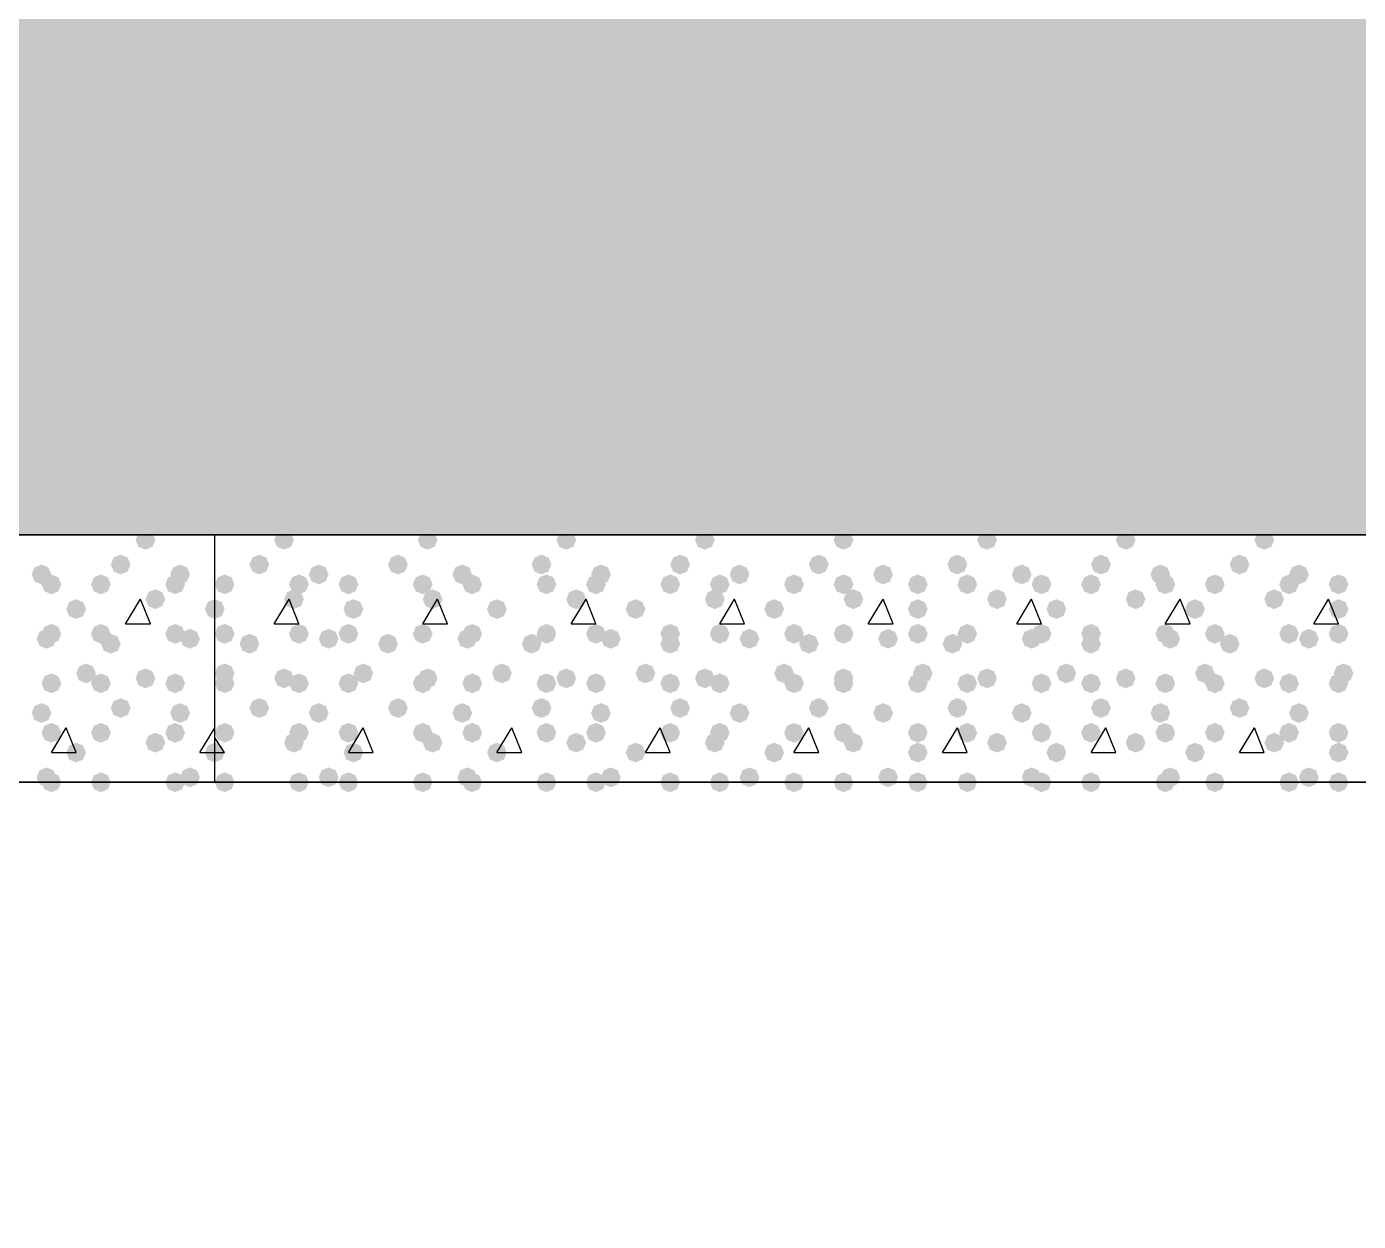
# Model space of a CAD drawing. Header units: millimetres. Extents: x 0 to 420, y 0 to 297.
# Drawn here: x 131.83 to 143.21, y 142.59 to 152.81 of the extents above; entities that cross this region are included whole.
import ezdxf

# ---------------------------------------------------------------- set-up
doc = ezdxf.new("R2010")
doc.units = ezdxf.units.MM
doc.layers.get('0').update_dxf_attribs({"linetype": 'CONTINUOUS'})

msp = doc.modelspace()

# ---------------------------------------------------------------- hatches: boundary and pattern name
at = {"true_color": 0x000008}
h = msp.add_hatch(color=0, dxfattribs=at)
h.paths.add_polyline_path([(379.603, 160.485667), (33.528, 160.485667), (379.603, 148.463)], flags=0)
h.paths.add_polyline_path([(33.528, 160.485667), (379.603, 148.463), (33.528, 148.463)], flags=0)
at = {"true_color": 0x000007}
for points in [[(132.926667, 148.420667), (132.901796, 148.360871), (132.842, 148.336), (132.782204, 148.360871), (132.757333, 148.420667), (132.782204, 148.480462), (132.842, 148.505333), (132.901796, 148.480463)], [(132.715, 148.209), (132.690129, 148.149204), (132.630333, 148.124333), (132.570538, 148.149204), (132.545667, 148.209), (132.570537, 148.268796), (132.630333, 148.293667), (132.690129, 148.268796)], [(132.037667, 148.124333), (132.012796, 148.064537), (131.953, 148.039667), (131.893204, 148.064537), (131.868333, 148.124333), (131.893204, 148.184129), (131.953, 148.209), (132.012796, 148.184129)], [(133.223, 148.124333), (133.198129, 148.064537), (133.138333, 148.039667), (133.078537, 148.064537), (133.053667, 148.124333), (133.078537, 148.184129), (133.138333, 148.209), (133.198129, 148.184129)], [(132.122333, 148.039667), (132.097463, 147.979871), (132.037667, 147.955), (131.977871, 147.979871), (131.953, 148.039667), (131.977871, 148.099462), (132.037667, 148.124333), (132.097462, 148.099463)], [(132.545667, 148.039667), (132.520796, 147.979871), (132.461, 147.955), (132.401204, 147.979871), (132.376333, 148.039667), (132.401204, 148.099462), (132.461, 148.124333), (132.520796, 148.099463)], [(133.180667, 148.039667), (133.155796, 147.979871), (133.096, 147.955), (133.036204, 147.979871), (133.011333, 148.039667), (133.036204, 148.099462), (133.096, 148.124333), (133.155796, 148.099463)], [(133.011333, 147.912667), (132.986462, 147.852871), (132.926667, 147.828), (132.866871, 147.852871), (132.842, 147.912667), (132.866871, 147.972462), (132.926667, 147.997333), (132.986462, 147.972463)], [(132.334, 147.828), (132.309129, 147.768204), (132.249333, 147.743333), (132.189538, 147.768204), (132.164667, 147.828), (132.189537, 147.887796), (132.249333, 147.912667), (132.309129, 147.887796)], [(133.519333, 147.828), (133.494463, 147.768204), (133.434667, 147.743333), (133.374871, 147.768204), (133.35, 147.828), (133.374871, 147.887796), (133.434667, 147.912667), (133.494462, 147.887796)], [(132.122333, 147.616333), (132.097463, 147.556537), (132.037667, 147.531667), (131.977871, 147.556537), (131.953, 147.616333), (131.977871, 147.676129), (132.037667, 147.701), (132.097462, 147.676129)], [(132.545667, 147.616333), (132.520796, 147.556537), (132.461, 147.531667), (132.401204, 147.556537), (132.376333, 147.616333), (132.401204, 147.676129), (132.461, 147.701), (132.520796, 147.676129)], [(133.180667, 147.616333), (133.155796, 147.556537), (133.096, 147.531667), (133.036204, 147.556537), (133.011333, 147.616333), (133.036204, 147.676129), (133.096, 147.701), (133.155796, 147.676129)], [(132.08, 147.574), (132.055129, 147.514204), (131.995333, 147.489333), (131.935538, 147.514204), (131.910667, 147.574), (131.935537, 147.633796), (131.995333, 147.658667), (132.055129, 147.633796)], [(132.630333, 147.531667), (132.605463, 147.471871), (132.545667, 147.447), (132.485871, 147.471871), (132.461, 147.531667), (132.485871, 147.591462), (132.545667, 147.616333), (132.605462, 147.591463)], [(133.307667, 147.574), (133.282796, 147.514204), (133.223, 147.489333), (133.163204, 147.514204), (133.138333, 147.574), (133.163204, 147.633796), (133.223, 147.658667), (133.282796, 147.633796)], [(132.418667, 147.277667), (132.393796, 147.217871), (132.334, 147.193), (132.274204, 147.217871), (132.249333, 147.277667), (132.274204, 147.337462), (132.334, 147.362333), (132.393796, 147.337463)], [(132.122333, 147.193), (132.097463, 147.133204), (132.037667, 147.108333), (131.977871, 147.133204), (131.953, 147.193), (131.977871, 147.252796), (132.037667, 147.277667), (132.097462, 147.252796)], [(132.545667, 147.193), (132.520796, 147.133204), (132.461, 147.108333), (132.401204, 147.133204), (132.376333, 147.193), (132.401204, 147.252796), (132.461, 147.277667), (132.520796, 147.252796)], [(132.926667, 147.235333), (132.901796, 147.175537), (132.842, 147.150667), (132.782204, 147.175537), (132.757333, 147.235333), (132.782204, 147.295129), (132.842, 147.32), (132.901796, 147.295129)], [(133.180667, 147.193), (133.155796, 147.133204), (133.096, 147.108333), (133.036204, 147.133204), (133.011333, 147.193), (133.036204, 147.252796), (133.096, 147.277667), (133.155796, 147.252796)], [(132.037667, 146.939), (132.012796, 146.879204), (131.953, 146.854333), (131.893204, 146.879204), (131.868333, 146.939), (131.893204, 146.998796), (131.953, 147.023667), (132.012796, 146.998796)], [(132.715, 146.981333), (132.690129, 146.921537), (132.630333, 146.896667), (132.570538, 146.921537), (132.545667, 146.981333), (132.570537, 147.041129), (132.630333, 147.066), (132.690129, 147.041129)], [(133.223, 146.939), (133.198129, 146.879204), (133.138333, 146.854333), (133.078537, 146.879204), (133.053667, 146.939), (133.078537, 146.998796), (133.138333, 147.023667), (133.198129, 146.998796)], [(132.122333, 146.769667), (132.097463, 146.709871), (132.037667, 146.685), (131.977871, 146.709871), (131.953, 146.769667), (131.977871, 146.829462), (132.037667, 146.854333), (132.097462, 146.829463)], [(132.545667, 146.769667), (132.520796, 146.709871), (132.461, 146.685), (132.401204, 146.709871), (132.376333, 146.769667), (132.401204, 146.829462), (132.461, 146.854333), (132.520796, 146.829463)], [(133.180667, 146.769667), (133.155796, 146.709871), (133.096, 146.685), (133.036204, 146.709871), (133.011333, 146.769667), (133.036204, 146.829462), (133.096, 146.854333), (133.155796, 146.829463)], [(132.334, 146.600333), (132.309129, 146.540537), (132.249333, 146.515667), (132.189538, 146.540537), (132.164667, 146.600333), (132.189537, 146.660129), (132.249333, 146.685), (132.309129, 146.660129)], [(133.011333, 146.685), (132.986462, 146.625204), (132.926667, 146.600333), (132.866871, 146.625204), (132.842, 146.685), (132.866871, 146.744796), (132.926667, 146.769667), (132.986462, 146.744796)], [(133.519333, 146.600333), (133.494463, 146.540537), (133.434667, 146.515667), (133.374871, 146.540537), (133.35, 146.600333), (133.374871, 146.660129), (133.434667, 146.685), (133.494462, 146.660129)], [(132.08, 146.388667), (132.055129, 146.328871), (131.995333, 146.304), (131.935538, 146.328871), (131.910667, 146.388667), (131.935537, 146.448462), (131.995333, 146.473333), (132.055129, 146.448463)], [(133.307667, 146.388667), (133.282796, 146.328871), (133.223, 146.304), (133.163204, 146.328871), (133.138333, 146.388667), (133.163204, 146.448462), (133.223, 146.473333), (133.282796, 146.448463)], [(132.122333, 146.346333), (132.097463, 146.286537), (132.037667, 146.261667), (131.977871, 146.286537), (131.953, 146.346333), (131.977871, 146.406129), (132.037667, 146.431), (132.097462, 146.406129)], [(132.545667, 146.346333), (132.520796, 146.286537), (132.461, 146.261667), (132.401204, 146.286537), (132.376333, 146.346333), (132.401204, 146.406129), (132.461, 146.431), (132.520796, 146.406129)], [(133.180667, 146.346333), (133.155796, 146.286537), (133.096, 146.261667), (133.036204, 146.286537), (133.011333, 146.346333), (133.036204, 146.406129), (133.096, 146.431), (133.155796, 146.406129)]]:
    msp.add_hatch(color=0, dxfattribs=at).paths.add_polyline_path(points, flags=0)
at = {"true_color": 0x000008}
for points in [[(134.112, 148.420667), (134.087129, 148.360871), (134.027333, 148.336), (133.967538, 148.360871), (133.942667, 148.420667), (133.967537, 148.480462), (134.027333, 148.505333), (134.087129, 148.480463)], [(135.339667, 148.420667), (135.314796, 148.360871), (135.255, 148.336), (135.195204, 148.360871), (135.170333, 148.420667), (135.195204, 148.480462), (135.255, 148.505333), (135.314796, 148.480463)], [(136.525, 148.420667), (136.500129, 148.360871), (136.440333, 148.336), (136.380538, 148.360871), (136.355667, 148.420667), (136.380537, 148.480462), (136.440333, 148.505333), (136.500129, 148.480463)], [(137.710333, 148.420667), (137.685463, 148.360871), (137.625667, 148.336), (137.565871, 148.360871), (137.541, 148.420667), (137.565871, 148.480462), (137.625667, 148.505333), (137.685462, 148.480463)], [(138.895667, 148.420667), (138.870796, 148.360871), (138.811, 148.336), (138.751204, 148.360871), (138.726333, 148.420667), (138.751204, 148.480462), (138.811, 148.505333), (138.870796, 148.480463)], [(140.123333, 148.420667), (140.098463, 148.360871), (140.038667, 148.336), (139.978871, 148.360871), (139.954, 148.420667), (139.978871, 148.480462), (140.038667, 148.505333), (140.098462, 148.480463)], [(141.308667, 148.420667), (141.283796, 148.360871), (141.224, 148.336), (141.164204, 148.360871), (141.139333, 148.420667), (141.164204, 148.480462), (141.224, 148.505333), (141.283796, 148.480463)], [(142.494, 148.420667), (142.469129, 148.360871), (142.409333, 148.336), (142.349538, 148.360871), (142.324667, 148.420667), (142.349537, 148.480462), (142.409333, 148.505333), (142.469129, 148.480463)], [(133.900333, 148.209), (133.875463, 148.149204), (133.815667, 148.124333), (133.755871, 148.149204), (133.731, 148.209), (133.755871, 148.268796), (133.815667, 148.293667), (133.875462, 148.268796)], [(135.085667, 148.209), (135.060796, 148.149204), (135.001, 148.124333), (134.941204, 148.149204), (134.916333, 148.209), (134.941204, 148.268796), (135.001, 148.293667), (135.060796, 148.268796)], [(136.313333, 148.209), (136.288463, 148.149204), (136.228667, 148.124333), (136.168871, 148.149204), (136.144, 148.209), (136.168871, 148.268796), (136.228667, 148.293667), (136.288462, 148.268796)], [(137.498667, 148.209), (137.473796, 148.149204), (137.414, 148.124333), (137.354204, 148.149204), (137.329333, 148.209), (137.354204, 148.268796), (137.414, 148.293667), (137.473796, 148.268796)], [(138.684, 148.209), (138.659129, 148.149204), (138.599333, 148.124333), (138.539537, 148.149204), (138.514667, 148.209), (138.539537, 148.268796), (138.599333, 148.293667), (138.659129, 148.268796)], [(139.869333, 148.209), (139.844463, 148.149204), (139.784667, 148.124333), (139.724871, 148.149204), (139.7, 148.209), (139.724871, 148.268796), (139.784667, 148.293667), (139.844462, 148.268796)], [(141.097, 148.209), (141.072129, 148.149204), (141.012333, 148.124333), (140.952538, 148.149204), (140.927667, 148.209), (140.952537, 148.268796), (141.012333, 148.293667), (141.072129, 148.268796)], [(142.282333, 148.209), (142.257463, 148.149204), (142.197667, 148.124333), (142.137871, 148.149204), (142.113, 148.209), (142.137871, 148.268796), (142.197667, 148.293667), (142.257462, 148.268796)], [(134.408333, 148.124333), (134.383463, 148.064537), (134.323667, 148.039667), (134.263871, 148.064537), (134.239, 148.124333), (134.263871, 148.184129), (134.323667, 148.209), (134.383462, 148.184129)], [(135.636, 148.124333), (135.611129, 148.064537), (135.551333, 148.039667), (135.491537, 148.064537), (135.466667, 148.124333), (135.491537, 148.184129), (135.551333, 148.209), (135.611129, 148.184129)], [(136.821333, 148.124333), (136.796462, 148.064537), (136.736667, 148.039667), (136.676871, 148.064537), (136.652, 148.124333), (136.676871, 148.184129), (136.736667, 148.209), (136.796462, 148.184129)], [(138.006667, 148.124333), (137.981796, 148.064537), (137.922, 148.039667), (137.862204, 148.064537), (137.837333, 148.124333), (137.862204, 148.184129), (137.922, 148.209), (137.981796, 148.184129)], [(139.234333, 148.124333), (139.209463, 148.064537), (139.149667, 148.039667), (139.089871, 148.064537), (139.065, 148.124333), (139.089871, 148.184129), (139.149667, 148.209), (139.209462, 148.184129)], [(140.419667, 148.124333), (140.394796, 148.064537), (140.335, 148.039667), (140.275204, 148.064537), (140.250333, 148.124333), (140.275204, 148.184129), (140.335, 148.209), (140.394796, 148.184129)], [(141.605, 148.124333), (141.580129, 148.064537), (141.520333, 148.039667), (141.460537, 148.064537), (141.435667, 148.124333), (141.460537, 148.184129), (141.520333, 148.209), (141.580129, 148.184129)], [(142.790333, 148.124333), (142.765463, 148.064537), (142.705667, 148.039667), (142.645871, 148.064537), (142.621, 148.124333), (142.645871, 148.184129), (142.705667, 148.209), (142.765462, 148.184129)], [(133.604, 148.039667), (133.579129, 147.979871), (133.519333, 147.955), (133.459538, 147.979871), (133.434667, 148.039667), (133.459537, 148.099462), (133.519333, 148.124333), (133.579129, 148.099463)], [(134.239, 148.039667), (134.214129, 147.979871), (134.154333, 147.955), (134.094538, 147.979871), (134.069667, 148.039667), (134.094537, 148.099462), (134.154333, 148.124333), (134.214129, 148.099463)], [(134.662333, 148.039667), (134.637463, 147.979871), (134.577667, 147.955), (134.517871, 147.979871), (134.493, 148.039667), (134.517871, 148.099462), (134.577667, 148.124333), (134.637462, 148.099463)], [(135.297333, 148.039667), (135.272463, 147.979871), (135.212667, 147.955), (135.152871, 147.979871), (135.128, 148.039667), (135.152871, 148.099462), (135.212667, 148.124333), (135.272462, 148.099463)], [(135.720667, 148.039667), (135.695796, 147.979871), (135.636, 147.955), (135.576204, 147.979871), (135.551333, 148.039667), (135.576204, 148.099462), (135.636, 148.124333), (135.695796, 148.099463)], [(136.355667, 148.039667), (136.330796, 147.979871), (136.271, 147.955), (136.211204, 147.979871), (136.186333, 148.039667), (136.211204, 148.099462), (136.271, 148.124333), (136.330796, 148.099463)], [(136.779, 148.039667), (136.754129, 147.979871), (136.694333, 147.955), (136.634537, 147.979871), (136.609667, 148.039667), (136.634537, 148.099462), (136.694333, 148.124333), (136.754129, 148.099463)], [(137.414, 148.039667), (137.389129, 147.979871), (137.329333, 147.955), (137.269538, 147.979871), (137.244667, 148.039667), (137.269537, 148.099462), (137.329333, 148.124333), (137.389129, 148.099463)], [(137.837333, 148.039667), (137.812463, 147.979871), (137.752667, 147.955), (137.692871, 147.979871), (137.668, 148.039667), (137.692871, 148.099462), (137.752667, 148.124333), (137.812462, 148.099463)], [(138.472333, 148.039667), (138.447463, 147.979871), (138.387667, 147.955), (138.327871, 147.979871), (138.303, 148.039667), (138.327871, 148.099462), (138.387667, 148.124333), (138.447462, 148.099463)], [(138.895667, 148.039667), (138.870796, 147.979871), (138.811, 147.955), (138.751204, 147.979871), (138.726333, 148.039667), (138.751204, 148.099462), (138.811, 148.124333), (138.870796, 148.099463)], [(139.530667, 148.039667), (139.505796, 147.979871), (139.446, 147.955), (139.386204, 147.979871), (139.361333, 148.039667), (139.386204, 148.099462), (139.446, 148.124333), (139.505796, 148.099463)], [(139.954, 148.039667), (139.929129, 147.979871), (139.869333, 147.955), (139.809538, 147.979871), (139.784667, 148.039667), (139.809537, 148.099462), (139.869333, 148.124333), (139.929129, 148.099463)], [(140.589, 148.039667), (140.564129, 147.979871), (140.504333, 147.955), (140.444538, 147.979871), (140.419667, 148.039667), (140.444537, 148.099462), (140.504333, 148.124333), (140.564129, 148.099463)], [(141.012333, 148.039667), (140.987462, 147.979871), (140.927667, 147.955), (140.867871, 147.979871), (140.843, 148.039667), (140.867871, 148.099462), (140.927667, 148.124333), (140.987462, 148.099463)], [(141.647333, 148.039667), (141.622463, 147.979871), (141.562667, 147.955), (141.502871, 147.979871), (141.478, 148.039667), (141.502871, 148.099462), (141.562667, 148.124333), (141.622462, 148.099463)], [(142.070667, 148.039667), (142.045796, 147.979871), (141.986, 147.955), (141.926204, 147.979871), (141.901333, 148.039667), (141.926204, 148.099462), (141.986, 148.124333), (142.045796, 148.099463)], [(142.705667, 148.039667), (142.680796, 147.979871), (142.621, 147.955), (142.561204, 147.979871), (142.536333, 148.039667), (142.561204, 148.099462), (142.621, 148.124333), (142.680796, 148.099463)], [(143.129, 148.039667), (143.104129, 147.979871), (143.044333, 147.955), (142.984537, 147.979871), (142.959667, 148.039667), (142.984537, 148.099462), (143.044333, 148.124333), (143.104129, 148.099463)], [(134.196667, 147.912667), (134.171796, 147.852871), (134.112, 147.828), (134.052204, 147.852871), (134.027333, 147.912667), (134.052204, 147.972462), (134.112, 147.997333), (134.171796, 147.972463)], [(135.382, 147.912667), (135.357129, 147.852871), (135.297333, 147.828), (135.237538, 147.852871), (135.212667, 147.912667), (135.237537, 147.972462), (135.297333, 147.997333), (135.357129, 147.972463)], [(136.609667, 147.912667), (136.584796, 147.852871), (136.525, 147.828), (136.465204, 147.852871), (136.440333, 147.912667), (136.465204, 147.972462), (136.525, 147.997333), (136.584796, 147.972463)], [(137.795, 147.912667), (137.770129, 147.852871), (137.710333, 147.828), (137.650538, 147.852871), (137.625667, 147.912667), (137.650537, 147.972462), (137.710333, 147.997333), (137.770129, 147.972463)], [(138.980333, 147.912667), (138.955463, 147.852871), (138.895667, 147.828), (138.835871, 147.852871), (138.811, 147.912667), (138.835871, 147.972462), (138.895667, 147.997333), (138.955462, 147.972463)], [(140.208, 147.912667), (140.183129, 147.852871), (140.123333, 147.828), (140.063538, 147.852871), (140.038667, 147.912667), (140.063537, 147.972462), (140.123333, 147.997333), (140.183129, 147.972463)], [(141.393333, 147.912667), (141.368463, 147.852871), (141.308667, 147.828), (141.248871, 147.852871), (141.224, 147.912667), (141.248871, 147.972462), (141.308667, 147.997333), (141.368462, 147.972463)], [(142.578667, 147.912667), (142.553796, 147.852871), (142.494, 147.828), (142.434204, 147.852871), (142.409333, 147.912667), (142.434204, 147.972462), (142.494, 147.997333), (142.553796, 147.972463)], [(134.704667, 147.828), (134.679796, 147.768204), (134.62, 147.743333), (134.560204, 147.768204), (134.535333, 147.828), (134.560204, 147.887796), (134.62, 147.912667), (134.679796, 147.887796)], [(135.932333, 147.828), (135.907463, 147.768204), (135.847667, 147.743333), (135.787871, 147.768204), (135.763, 147.828), (135.787871, 147.887796), (135.847667, 147.912667), (135.907462, 147.887796)], [(137.117667, 147.828), (137.092796, 147.768204), (137.033, 147.743333), (136.973204, 147.768204), (136.948333, 147.828), (136.973204, 147.887796), (137.033, 147.912667), (137.092796, 147.887796)], [(138.303, 147.828), (138.278129, 147.768204), (138.218333, 147.743333), (138.158537, 147.768204), (138.133667, 147.828), (138.158537, 147.887796), (138.218333, 147.912667), (138.278129, 147.887796)], [(139.530667, 147.828), (139.505796, 147.768204), (139.446, 147.743333), (139.386204, 147.768204), (139.361333, 147.828), (139.386204, 147.887796), (139.446, 147.912667), (139.505796, 147.887796)], [(140.716, 147.828), (140.691129, 147.768204), (140.631333, 147.743333), (140.571538, 147.768204), (140.546667, 147.828), (140.571537, 147.887796), (140.631333, 147.912667), (140.691129, 147.887796)], [(141.901333, 147.828), (141.876463, 147.768204), (141.816667, 147.743333), (141.756871, 147.768204), (141.732, 147.828), (141.756871, 147.887796), (141.816667, 147.912667), (141.876462, 147.887796)], [(143.129, 147.828), (143.104129, 147.768204), (143.044333, 147.743333), (142.984537, 147.768204), (142.959667, 147.828), (142.984537, 147.887796), (143.044333, 147.912667), (143.104129, 147.887796)], [(133.604, 147.616333), (133.579129, 147.556537), (133.519333, 147.531667), (133.459538, 147.556537), (133.434667, 147.616333), (133.459537, 147.676129), (133.519333, 147.701), (133.579129, 147.676129)], [(134.239, 147.616333), (134.214129, 147.556537), (134.154333, 147.531667), (134.094538, 147.556537), (134.069667, 147.616333), (134.094537, 147.676129), (134.154333, 147.701), (134.214129, 147.676129)], [(134.662333, 147.616333), (134.637463, 147.556537), (134.577667, 147.531667), (134.517871, 147.556537), (134.493, 147.616333), (134.517871, 147.676129), (134.577667, 147.701), (134.637462, 147.676129)], [(135.297333, 147.616333), (135.272463, 147.556537), (135.212667, 147.531667), (135.152871, 147.556537), (135.128, 147.616333), (135.152871, 147.676129), (135.212667, 147.701), (135.272462, 147.676129)], [(135.720667, 147.616333), (135.695796, 147.556537), (135.636, 147.531667), (135.576204, 147.556537), (135.551333, 147.616333), (135.576204, 147.676129), (135.636, 147.701), (135.695796, 147.676129)], [(136.355667, 147.616333), (136.330796, 147.556537), (136.271, 147.531667), (136.211204, 147.556537), (136.186333, 147.616333), (136.211204, 147.676129), (136.271, 147.701), (136.330796, 147.676129)], [(136.779, 147.616333), (136.754129, 147.556537), (136.694333, 147.531667), (136.634537, 147.556537), (136.609667, 147.616333), (136.634537, 147.676129), (136.694333, 147.701), (136.754129, 147.676129)], [(137.414, 147.616333), (137.389129, 147.556537), (137.329333, 147.531667), (137.269538, 147.556537), (137.244667, 147.616333), (137.269537, 147.676129), (137.329333, 147.701), (137.389129, 147.676129)], [(137.837333, 147.616333), (137.812463, 147.556537), (137.752667, 147.531667), (137.692871, 147.556537), (137.668, 147.616333), (137.692871, 147.676129), (137.752667, 147.701), (137.812462, 147.676129)], [(138.472333, 147.616333), (138.447463, 147.556537), (138.387667, 147.531667), (138.327871, 147.556537), (138.303, 147.616333), (138.327871, 147.676129), (138.387667, 147.701), (138.447462, 147.676129)], [(138.895667, 147.616333), (138.870796, 147.556537), (138.811, 147.531667), (138.751204, 147.556537), (138.726333, 147.616333), (138.751204, 147.676129), (138.811, 147.701), (138.870796, 147.676129)], [(139.530667, 147.616333), (139.505796, 147.556537), (139.446, 147.531667), (139.386204, 147.556537), (139.361333, 147.616333), (139.386204, 147.676129), (139.446, 147.701), (139.505796, 147.676129)], [(139.954, 147.616333), (139.929129, 147.556537), (139.869333, 147.531667), (139.809538, 147.556537), (139.784667, 147.616333), (139.809537, 147.676129), (139.869333, 147.701), (139.929129, 147.676129)], [(140.589, 147.616333), (140.564129, 147.556537), (140.504333, 147.531667), (140.444538, 147.556537), (140.419667, 147.616333), (140.444537, 147.676129), (140.504333, 147.701), (140.564129, 147.676129)], [(141.012333, 147.616333), (140.987462, 147.556537), (140.927667, 147.531667), (140.867871, 147.556537), (140.843, 147.616333), (140.867871, 147.676129), (140.927667, 147.701), (140.987462, 147.676129)], [(141.647333, 147.616333), (141.622463, 147.556537), (141.562667, 147.531667), (141.502871, 147.556537), (141.478, 147.616333), (141.502871, 147.676129), (141.562667, 147.701), (141.622462, 147.676129)], [(142.070667, 147.616333), (142.045796, 147.556537), (141.986, 147.531667), (141.926204, 147.556537), (141.901333, 147.616333), (141.926204, 147.676129), (141.986, 147.701), (142.045796, 147.676129)], [(142.705667, 147.616333), (142.680796, 147.556537), (142.621, 147.531667), (142.561204, 147.556537), (142.536333, 147.616333), (142.561204, 147.676129), (142.621, 147.701), (142.680796, 147.676129)], [(143.129, 147.616333), (143.104129, 147.556537), (143.044333, 147.531667), (142.984537, 147.556537), (142.959667, 147.616333), (142.984537, 147.676129), (143.044333, 147.701), (143.104129, 147.676129)], [(133.815667, 147.531667), (133.790796, 147.471871), (133.731, 147.447), (133.671204, 147.471871), (133.646333, 147.531667), (133.671204, 147.591462), (133.731, 147.616333), (133.790796, 147.591463)], [(134.493, 147.574), (134.468129, 147.514204), (134.408333, 147.489333), (134.348537, 147.514204), (134.323667, 147.574), (134.348537, 147.633796), (134.408333, 147.658667), (134.468129, 147.633796)], [(135.001, 147.531667), (134.976129, 147.471871), (134.916333, 147.447), (134.856538, 147.471871), (134.831667, 147.531667), (134.856537, 147.591462), (134.916333, 147.616333), (134.976129, 147.591463)], [(135.678333, 147.574), (135.653463, 147.514204), (135.593667, 147.489333), (135.533871, 147.514204), (135.509, 147.574), (135.533871, 147.633796), (135.593667, 147.658667), (135.653462, 147.633796)], [(136.228667, 147.531667), (136.203796, 147.471871), (136.144, 147.447), (136.084204, 147.471871), (136.059333, 147.531667), (136.084204, 147.591462), (136.144, 147.616333), (136.203796, 147.591463)], [(136.906, 147.574), (136.881129, 147.514204), (136.821333, 147.489333), (136.761538, 147.514204), (136.736667, 147.574), (136.761537, 147.633796), (136.821333, 147.658667), (136.881129, 147.633796)], [(137.414, 147.531667), (137.389129, 147.471871), (137.329333, 147.447), (137.269538, 147.471871), (137.244667, 147.531667), (137.269537, 147.591462), (137.329333, 147.616333), (137.389129, 147.591463)], [(138.091333, 147.574), (138.066463, 147.514204), (138.006667, 147.489333), (137.946871, 147.514204), (137.922, 147.574), (137.946871, 147.633796), (138.006667, 147.658667), (138.066462, 147.633796)], [(138.599333, 147.531667), (138.574463, 147.471871), (138.514667, 147.447), (138.454871, 147.471871), (138.43, 147.531667), (138.454871, 147.591462), (138.514667, 147.616333), (138.574462, 147.591463)], [(139.276667, 147.574), (139.251796, 147.514204), (139.192, 147.489333), (139.132204, 147.514204), (139.107333, 147.574), (139.132204, 147.633796), (139.192, 147.658667), (139.251796, 147.633796)], [(139.827, 147.531667), (139.802129, 147.471871), (139.742333, 147.447), (139.682538, 147.471871), (139.657667, 147.531667), (139.682537, 147.591462), (139.742333, 147.616333), (139.802129, 147.591463)], [(140.504333, 147.574), (140.479463, 147.514204), (140.419667, 147.489333), (140.359871, 147.514204), (140.335, 147.574), (140.359871, 147.633796), (140.419667, 147.658667), (140.479462, 147.633796)], [(141.012333, 147.531667), (140.987462, 147.471871), (140.927667, 147.447), (140.867871, 147.471871), (140.843, 147.531667), (140.867871, 147.591462), (140.927667, 147.616333), (140.987462, 147.591463)], [(141.689667, 147.574), (141.664796, 147.514204), (141.605, 147.489333), (141.545204, 147.514204), (141.520333, 147.574), (141.545204, 147.633796), (141.605, 147.658667), (141.664796, 147.633796)], [(142.197667, 147.531667), (142.172796, 147.471871), (142.113, 147.447), (142.053204, 147.471871), (142.028333, 147.531667), (142.053204, 147.591462), (142.113, 147.616333), (142.172796, 147.591463)], [(142.875, 147.574), (142.850129, 147.514204), (142.790333, 147.489333), (142.730538, 147.514204), (142.705667, 147.574), (142.730537, 147.633796), (142.790333, 147.658667), (142.850129, 147.633796)], [(133.604, 147.277667), (133.579129, 147.217871), (133.519333, 147.193), (133.459538, 147.217871), (133.434667, 147.277667), (133.459537, 147.337462), (133.519333, 147.362333), (133.579129, 147.337463)], [(134.789333, 147.277667), (134.764463, 147.217871), (134.704667, 147.193), (134.644871, 147.217871), (134.62, 147.277667), (134.644871, 147.337462), (134.704667, 147.362333), (134.764462, 147.337463)], [(135.974667, 147.277667), (135.949796, 147.217871), (135.89, 147.193), (135.830204, 147.217871), (135.805333, 147.277667), (135.830204, 147.337462), (135.89, 147.362333), (135.949796, 147.337463)], [(137.202333, 147.277667), (137.177462, 147.217871), (137.117667, 147.193), (137.057871, 147.217871), (137.033, 147.277667), (137.057871, 147.337462), (137.117667, 147.362333), (137.177462, 147.337463)], [(138.387667, 147.277667), (138.362796, 147.217871), (138.303, 147.193), (138.243204, 147.217871), (138.218333, 147.277667), (138.243204, 147.337462), (138.303, 147.362333), (138.362796, 147.337463)], [(139.573, 147.277667), (139.548129, 147.217871), (139.488333, 147.193), (139.428538, 147.217871), (139.403667, 147.277667), (139.428537, 147.337462), (139.488333, 147.362333), (139.548129, 147.337463)], [(140.800667, 147.277667), (140.775796, 147.217871), (140.716, 147.193), (140.656204, 147.217871), (140.631333, 147.277667), (140.656204, 147.337462), (140.716, 147.362333), (140.775796, 147.337463)], [(141.986, 147.277667), (141.961129, 147.217871), (141.901333, 147.193), (141.841538, 147.217871), (141.816667, 147.277667), (141.841537, 147.337462), (141.901333, 147.362333), (141.961129, 147.337463)], [(143.171333, 147.277667), (143.146462, 147.217871), (143.086667, 147.193), (143.026871, 147.217871), (143.002, 147.277667), (143.026871, 147.337462), (143.086667, 147.362333), (143.146462, 147.337463)], [(133.604, 147.193), (133.579129, 147.133204), (133.519333, 147.108333), (133.459538, 147.133204), (133.434667, 147.193), (133.459537, 147.252796), (133.519333, 147.277667), (133.579129, 147.252796)], [(134.112, 147.235333), (134.087129, 147.175537), (134.027333, 147.150667), (133.967538, 147.175537), (133.942667, 147.235333), (133.967537, 147.295129), (134.027333, 147.32), (134.087129, 147.295129)], [(134.239, 147.193), (134.214129, 147.133204), (134.154333, 147.108333), (134.094538, 147.133204), (134.069667, 147.193), (134.094537, 147.252796), (134.154333, 147.277667), (134.214129, 147.252796)], [(134.662333, 147.193), (134.637463, 147.133204), (134.577667, 147.108333), (134.517871, 147.133204), (134.493, 147.193), (134.517871, 147.252796), (134.577667, 147.277667), (134.637462, 147.252796)], [(135.297333, 147.193), (135.272463, 147.133204), (135.212667, 147.108333), (135.152871, 147.133204), (135.128, 147.193), (135.152871, 147.252796), (135.212667, 147.277667), (135.272462, 147.252796)], [(135.339667, 147.235333), (135.314796, 147.175537), (135.255, 147.150667), (135.195204, 147.175537), (135.170333, 147.235333), (135.195204, 147.295129), (135.255, 147.32), (135.314796, 147.295129)], [(135.720667, 147.193), (135.695796, 147.133204), (135.636, 147.108333), (135.576204, 147.133204), (135.551333, 147.193), (135.576204, 147.252796), (135.636, 147.277667), (135.695796, 147.252796)], [(136.355667, 147.193), (136.330796, 147.133204), (136.271, 147.108333), (136.211204, 147.133204), (136.186333, 147.193), (136.211204, 147.252796), (136.271, 147.277667), (136.330796, 147.252796)], [(136.525, 147.235333), (136.500129, 147.175537), (136.440333, 147.150667), (136.380538, 147.175537), (136.355667, 147.235333), (136.380537, 147.295129), (136.440333, 147.32), (136.500129, 147.295129)], [(136.779, 147.193), (136.754129, 147.133204), (136.694333, 147.108333), (136.634537, 147.133204), (136.609667, 147.193), (136.634537, 147.252796), (136.694333, 147.277667), (136.754129, 147.252796)], [(137.414, 147.193), (137.389129, 147.133204), (137.329333, 147.108333), (137.269538, 147.133204), (137.244667, 147.193), (137.269537, 147.252796), (137.329333, 147.277667), (137.389129, 147.252796)], [(137.710333, 147.235333), (137.685463, 147.175537), (137.625667, 147.150667), (137.565871, 147.175537), (137.541, 147.235333), (137.565871, 147.295129), (137.625667, 147.32), (137.685462, 147.295129)], [(137.837333, 147.193), (137.812463, 147.133204), (137.752667, 147.108333), (137.692871, 147.133204), (137.668, 147.193), (137.692871, 147.252796), (137.752667, 147.277667), (137.812462, 147.252796)], [(138.472333, 147.193), (138.447463, 147.133204), (138.387667, 147.108333), (138.327871, 147.133204), (138.303, 147.193), (138.327871, 147.252796), (138.387667, 147.277667), (138.447462, 147.252796)], [(138.895667, 147.235333), (138.870796, 147.175537), (138.811, 147.150667), (138.751204, 147.175537), (138.726333, 147.235333), (138.751204, 147.295129), (138.811, 147.32), (138.870796, 147.295129)], [(138.895667, 147.193), (138.870796, 147.133204), (138.811, 147.108333), (138.751204, 147.133204), (138.726333, 147.193), (138.751204, 147.252796), (138.811, 147.277667), (138.870796, 147.252796)], [(139.530667, 147.193), (139.505796, 147.133204), (139.446, 147.108333), (139.386204, 147.133204), (139.361333, 147.193), (139.386204, 147.252796), (139.446, 147.277667), (139.505796, 147.252796)], [(139.954, 147.193), (139.929129, 147.133204), (139.869333, 147.108333), (139.809538, 147.133204), (139.784667, 147.193), (139.809537, 147.252796), (139.869333, 147.277667), (139.929129, 147.252796)], [(140.123333, 147.235333), (140.098463, 147.175537), (140.038667, 147.150667), (139.978871, 147.175537), (139.954, 147.235333), (139.978871, 147.295129), (140.038667, 147.32), (140.098462, 147.295129)], [(140.589, 147.193), (140.564129, 147.133204), (140.504333, 147.108333), (140.444538, 147.133204), (140.419667, 147.193), (140.444537, 147.252796), (140.504333, 147.277667), (140.564129, 147.252796)], [(141.012333, 147.193), (140.987462, 147.133204), (140.927667, 147.108333), (140.867871, 147.133204), (140.843, 147.193), (140.867871, 147.252796), (140.927667, 147.277667), (140.987462, 147.252796)], [(141.308667, 147.235333), (141.283796, 147.175537), (141.224, 147.150667), (141.164204, 147.175537), (141.139333, 147.235333), (141.164204, 147.295129), (141.224, 147.32), (141.283796, 147.295129)], [(141.647333, 147.193), (141.622463, 147.133204), (141.562667, 147.108333), (141.502871, 147.133204), (141.478, 147.193), (141.502871, 147.252796), (141.562667, 147.277667), (141.622462, 147.252796)], [(142.070667, 147.193), (142.045796, 147.133204), (141.986, 147.108333), (141.926204, 147.133204), (141.901333, 147.193), (141.926204, 147.252796), (141.986, 147.277667), (142.045796, 147.252796)], [(142.494, 147.235333), (142.469129, 147.175537), (142.409333, 147.150667), (142.349538, 147.175537), (142.324667, 147.235333), (142.349537, 147.295129), (142.409333, 147.32), (142.469129, 147.295129)], [(142.705667, 147.193), (142.680796, 147.133204), (142.621, 147.108333), (142.561204, 147.133204), (142.536333, 147.193), (142.561204, 147.252796), (142.621, 147.277667), (142.680796, 147.252796)], [(143.129, 147.193), (143.104129, 147.133204), (143.044333, 147.108333), (142.984537, 147.133204), (142.959667, 147.193), (142.984537, 147.252796), (143.044333, 147.277667), (143.104129, 147.252796)], [(133.900333, 146.981333), (133.875463, 146.921537), (133.815667, 146.896667), (133.755871, 146.921537), (133.731, 146.981333), (133.755871, 147.041129), (133.815667, 147.066), (133.875462, 147.041129)], [(134.408333, 146.939), (134.383463, 146.879204), (134.323667, 146.854333), (134.263871, 146.879204), (134.239, 146.939), (134.263871, 146.998796), (134.323667, 147.023667), (134.383462, 146.998796)], [(135.085667, 146.981333), (135.060796, 146.921537), (135.001, 146.896667), (134.941204, 146.921537), (134.916333, 146.981333), (134.941204, 147.041129), (135.001, 147.066), (135.060796, 147.041129)], [(135.636, 146.939), (135.611129, 146.879204), (135.551333, 146.854333), (135.491537, 146.879204), (135.466667, 146.939), (135.491537, 146.998796), (135.551333, 147.023667), (135.611129, 146.998796)], [(136.313333, 146.981333), (136.288463, 146.921537), (136.228667, 146.896667), (136.168871, 146.921537), (136.144, 146.981333), (136.168871, 147.041129), (136.228667, 147.066), (136.288462, 147.041129)], [(136.821333, 146.939), (136.796462, 146.879204), (136.736667, 146.854333), (136.676871, 146.879204), (136.652, 146.939), (136.676871, 146.998796), (136.736667, 147.023667), (136.796462, 146.998796)], [(137.498667, 146.981333), (137.473796, 146.921537), (137.414, 146.896667), (137.354204, 146.921537), (137.329333, 146.981333), (137.354204, 147.041129), (137.414, 147.066), (137.473796, 147.041129)], [(138.006667, 146.939), (137.981796, 146.879204), (137.922, 146.854333), (137.862204, 146.879204), (137.837333, 146.939), (137.862204, 146.998796), (137.922, 147.023667), (137.981796, 146.998796)], [(138.684, 146.981333), (138.659129, 146.921537), (138.599333, 146.896667), (138.539537, 146.921537), (138.514667, 146.981333), (138.539537, 147.041129), (138.599333, 147.066), (138.659129, 147.041129)], [(139.234333, 146.939), (139.209463, 146.879204), (139.149667, 146.854333), (139.089871, 146.879204), (139.065, 146.939), (139.089871, 146.998796), (139.149667, 147.023667), (139.209462, 146.998796)], [(139.869333, 146.981333), (139.844463, 146.921537), (139.784667, 146.896667), (139.724871, 146.921537), (139.7, 146.981333), (139.724871, 147.041129), (139.784667, 147.066), (139.844462, 147.041129)], [(140.419667, 146.939), (140.394796, 146.879204), (140.335, 146.854333), (140.275204, 146.879204), (140.250333, 146.939), (140.275204, 146.998796), (140.335, 147.023667), (140.394796, 146.998796)], [(141.097, 146.981333), (141.072129, 146.921537), (141.012333, 146.896667), (140.952538, 146.921537), (140.927667, 146.981333), (140.952537, 147.041129), (141.012333, 147.066), (141.072129, 147.041129)], [(141.605, 146.939), (141.580129, 146.879204), (141.520333, 146.854333), (141.460537, 146.879204), (141.435667, 146.939), (141.460537, 146.998796), (141.520333, 147.023667), (141.580129, 146.998796)], [(142.282333, 146.981333), (142.257463, 146.921537), (142.197667, 146.896667), (142.137871, 146.921537), (142.113, 146.981333), (142.137871, 147.041129), (142.197667, 147.066), (142.257462, 147.041129)], [(142.790333, 146.939), (142.765463, 146.879204), (142.705667, 146.854333), (142.645871, 146.879204), (142.621, 146.939), (142.645871, 146.998796), (142.705667, 147.023667), (142.765462, 146.998796)], [(133.604, 146.769667), (133.579129, 146.709871), (133.519333, 146.685), (133.459538, 146.709871), (133.434667, 146.769667), (133.459537, 146.829462), (133.519333, 146.854333), (133.579129, 146.829463)], [(134.239, 146.769667), (134.214129, 146.709871), (134.154333, 146.685), (134.094538, 146.709871), (134.069667, 146.769667), (134.094537, 146.829462), (134.154333, 146.854333), (134.214129, 146.829463)], [(134.662333, 146.769667), (134.637463, 146.709871), (134.577667, 146.685), (134.517871, 146.709871), (134.493, 146.769667), (134.517871, 146.829462), (134.577667, 146.854333), (134.637462, 146.829463)], [(135.297333, 146.769667), (135.272463, 146.709871), (135.212667, 146.685), (135.152871, 146.709871), (135.128, 146.769667), (135.152871, 146.829462), (135.212667, 146.854333), (135.272462, 146.829463)], [(135.720667, 146.769667), (135.695796, 146.709871), (135.636, 146.685), (135.576204, 146.709871), (135.551333, 146.769667), (135.576204, 146.829462), (135.636, 146.854333), (135.695796, 146.829463)], [(136.355667, 146.769667), (136.330796, 146.709871), (136.271, 146.685), (136.211204, 146.709871), (136.186333, 146.769667), (136.211204, 146.829462), (136.271, 146.854333), (136.330796, 146.829463)], [(136.779, 146.769667), (136.754129, 146.709871), (136.694333, 146.685), (136.634537, 146.709871), (136.609667, 146.769667), (136.634537, 146.829462), (136.694333, 146.854333), (136.754129, 146.829463)], [(137.414, 146.769667), (137.389129, 146.709871), (137.329333, 146.685), (137.269538, 146.709871), (137.244667, 146.769667), (137.269537, 146.829462), (137.329333, 146.854333), (137.389129, 146.829463)], [(137.837333, 146.769667), (137.812463, 146.709871), (137.752667, 146.685), (137.692871, 146.709871), (137.668, 146.769667), (137.692871, 146.829462), (137.752667, 146.854333), (137.812462, 146.829463)], [(138.472333, 146.769667), (138.447463, 146.709871), (138.387667, 146.685), (138.327871, 146.709871), (138.303, 146.769667), (138.327871, 146.829462), (138.387667, 146.854333), (138.447462, 146.829463)], [(138.895667, 146.769667), (138.870796, 146.709871), (138.811, 146.685), (138.751204, 146.709871), (138.726333, 146.769667), (138.751204, 146.829462), (138.811, 146.854333), (138.870796, 146.829463)], [(139.530667, 146.769667), (139.505796, 146.709871), (139.446, 146.685), (139.386204, 146.709871), (139.361333, 146.769667), (139.386204, 146.829462), (139.446, 146.854333), (139.505796, 146.829463)], [(139.954, 146.769667), (139.929129, 146.709871), (139.869333, 146.685), (139.809538, 146.709871), (139.784667, 146.769667), (139.809537, 146.829462), (139.869333, 146.854333), (139.929129, 146.829463)], [(140.589, 146.769667), (140.564129, 146.709871), (140.504333, 146.685), (140.444538, 146.709871), (140.419667, 146.769667), (140.444537, 146.829462), (140.504333, 146.854333), (140.564129, 146.829463)], [(141.012333, 146.769667), (140.987462, 146.709871), (140.927667, 146.685), (140.867871, 146.709871), (140.843, 146.769667), (140.867871, 146.829462), (140.927667, 146.854333), (140.987462, 146.829463)], [(141.647333, 146.769667), (141.622463, 146.709871), (141.562667, 146.685), (141.502871, 146.709871), (141.478, 146.769667), (141.502871, 146.829462), (141.562667, 146.854333), (141.622462, 146.829463)], [(142.070667, 146.769667), (142.045796, 146.709871), (141.986, 146.685), (141.926204, 146.709871), (141.901333, 146.769667), (141.926204, 146.829462), (141.986, 146.854333), (142.045796, 146.829463)], [(142.705667, 146.769667), (142.680796, 146.709871), (142.621, 146.685), (142.561204, 146.709871), (142.536333, 146.769667), (142.561204, 146.829462), (142.621, 146.854333), (142.680796, 146.829463)], [(143.129, 146.769667), (143.104129, 146.709871), (143.044333, 146.685), (142.984537, 146.709871), (142.959667, 146.769667), (142.984537, 146.829462), (143.044333, 146.854333), (143.104129, 146.829463)], [(134.196667, 146.685), (134.171796, 146.625204), (134.112, 146.600333), (134.052204, 146.625204), (134.027333, 146.685), (134.052204, 146.744796), (134.112, 146.769667), (134.171796, 146.744796)], [(134.704667, 146.600333), (134.679796, 146.540537), (134.62, 146.515667), (134.560204, 146.540537), (134.535333, 146.600333), (134.560204, 146.660129), (134.62, 146.685), (134.679796, 146.660129)], [(135.382, 146.685), (135.357129, 146.625204), (135.297333, 146.600333), (135.237538, 146.625204), (135.212667, 146.685), (135.237537, 146.744796), (135.297333, 146.769667), (135.357129, 146.744796)], [(135.932333, 146.600333), (135.907463, 146.540537), (135.847667, 146.515667), (135.787871, 146.540537), (135.763, 146.600333), (135.787871, 146.660129), (135.847667, 146.685), (135.907462, 146.660129)], [(136.609667, 146.685), (136.584796, 146.625204), (136.525, 146.600333), (136.465204, 146.625204), (136.440333, 146.685), (136.465204, 146.744796), (136.525, 146.769667), (136.584796, 146.744796)], [(137.117667, 146.600333), (137.092796, 146.540537), (137.033, 146.515667), (136.973204, 146.540537), (136.948333, 146.600333), (136.973204, 146.660129), (137.033, 146.685), (137.092796, 146.660129)], [(137.795, 146.685), (137.770129, 146.625204), (137.710333, 146.600333), (137.650538, 146.625204), (137.625667, 146.685), (137.650537, 146.744796), (137.710333, 146.769667), (137.770129, 146.744796)], [(138.303, 146.600333), (138.278129, 146.540537), (138.218333, 146.515667), (138.158537, 146.540537), (138.133667, 146.600333), (138.158537, 146.660129), (138.218333, 146.685), (138.278129, 146.660129)], [(138.980333, 146.685), (138.955463, 146.625204), (138.895667, 146.600333), (138.835871, 146.625204), (138.811, 146.685), (138.835871, 146.744796), (138.895667, 146.769667), (138.955462, 146.744796)], [(139.530667, 146.600333), (139.505796, 146.540537), (139.446, 146.515667), (139.386204, 146.540537), (139.361333, 146.600333), (139.386204, 146.660129), (139.446, 146.685), (139.505796, 146.660129)], [(140.208, 146.685), (140.183129, 146.625204), (140.123333, 146.600333), (140.063538, 146.625204), (140.038667, 146.685), (140.063537, 146.744796), (140.123333, 146.769667), (140.183129, 146.744796)], [(140.716, 146.600333), (140.691129, 146.540537), (140.631333, 146.515667), (140.571538, 146.540537), (140.546667, 146.600333), (140.571537, 146.660129), (140.631333, 146.685), (140.691129, 146.660129)], [(141.393333, 146.685), (141.368463, 146.625204), (141.308667, 146.600333), (141.248871, 146.625204), (141.224, 146.685), (141.248871, 146.744796), (141.308667, 146.769667), (141.368462, 146.744796)], [(141.901333, 146.600333), (141.876463, 146.540537), (141.816667, 146.515667), (141.756871, 146.540537), (141.732, 146.600333), (141.756871, 146.660129), (141.816667, 146.685), (141.876462, 146.660129)], [(142.578667, 146.685), (142.553796, 146.625204), (142.494, 146.600333), (142.434204, 146.625204), (142.409333, 146.685), (142.434204, 146.744796), (142.494, 146.769667), (142.553796, 146.744796)], [(143.129, 146.600333), (143.104129, 146.540537), (143.044333, 146.515667), (142.984537, 146.540537), (142.959667, 146.600333), (142.984537, 146.660129), (143.044333, 146.685), (143.104129, 146.660129)], [(134.493, 146.388667), (134.468129, 146.328871), (134.408333, 146.304), (134.348537, 146.328871), (134.323667, 146.388667), (134.348537, 146.448462), (134.408333, 146.473333), (134.468129, 146.448463)], [(135.678333, 146.388667), (135.653463, 146.328871), (135.593667, 146.304), (135.533871, 146.328871), (135.509, 146.388667), (135.533871, 146.448462), (135.593667, 146.473333), (135.653462, 146.448463)], [(136.906, 146.388667), (136.881129, 146.328871), (136.821333, 146.304), (136.761538, 146.328871), (136.736667, 146.388667), (136.761537, 146.448462), (136.821333, 146.473333), (136.881129, 146.448463)], [(138.091333, 146.388667), (138.066463, 146.328871), (138.006667, 146.304), (137.946871, 146.328871), (137.922, 146.388667), (137.946871, 146.448462), (138.006667, 146.473333), (138.066462, 146.448463)], [(139.276667, 146.388667), (139.251796, 146.328871), (139.192, 146.304), (139.132204, 146.328871), (139.107333, 146.388667), (139.132204, 146.448462), (139.192, 146.473333), (139.251796, 146.448463)], [(140.504333, 146.388667), (140.479463, 146.328871), (140.419667, 146.304), (140.359871, 146.328871), (140.335, 146.388667), (140.359871, 146.448462), (140.419667, 146.473333), (140.479462, 146.448463)], [(141.689667, 146.388667), (141.664796, 146.328871), (141.605, 146.304), (141.545204, 146.328871), (141.520333, 146.388667), (141.545204, 146.448462), (141.605, 146.473333), (141.664796, 146.448463)], [(142.875, 146.388667), (142.850129, 146.328871), (142.790333, 146.304), (142.730538, 146.328871), (142.705667, 146.388667), (142.730537, 146.448462), (142.790333, 146.473333), (142.850129, 146.448463)], [(133.604, 146.346333), (133.579129, 146.286537), (133.519333, 146.261667), (133.459538, 146.286537), (133.434667, 146.346333), (133.459537, 146.406129), (133.519333, 146.431), (133.579129, 146.406129)], [(134.239, 146.346333), (134.214129, 146.286537), (134.154333, 146.261667), (134.094538, 146.286537), (134.069667, 146.346333), (134.094537, 146.406129), (134.154333, 146.431), (134.214129, 146.406129)], [(134.662333, 146.346333), (134.637463, 146.286537), (134.577667, 146.261667), (134.517871, 146.286537), (134.493, 146.346333), (134.517871, 146.406129), (134.577667, 146.431), (134.637462, 146.406129)], [(135.297333, 146.346333), (135.272463, 146.286537), (135.212667, 146.261667), (135.152871, 146.286537), (135.128, 146.346333), (135.152871, 146.406129), (135.212667, 146.431), (135.272462, 146.406129)], [(135.720667, 146.346333), (135.695796, 146.286537), (135.636, 146.261667), (135.576204, 146.286537), (135.551333, 146.346333), (135.576204, 146.406129), (135.636, 146.431), (135.695796, 146.406129)], [(136.355667, 146.346333), (136.330796, 146.286537), (136.271, 146.261667), (136.211204, 146.286537), (136.186333, 146.346333), (136.211204, 146.406129), (136.271, 146.431), (136.330796, 146.406129)], [(136.779, 146.346333), (136.754129, 146.286537), (136.694333, 146.261667), (136.634537, 146.286537), (136.609667, 146.346333), (136.634537, 146.406129), (136.694333, 146.431), (136.754129, 146.406129)], [(137.414, 146.346333), (137.389129, 146.286537), (137.329333, 146.261667), (137.269538, 146.286537), (137.244667, 146.346333), (137.269537, 146.406129), (137.329333, 146.431), (137.389129, 146.406129)], [(137.837333, 146.346333), (137.812463, 146.286537), (137.752667, 146.261667), (137.692871, 146.286537), (137.668, 146.346333), (137.692871, 146.406129), (137.752667, 146.431), (137.812462, 146.406129)], [(138.472333, 146.346333), (138.447463, 146.286537), (138.387667, 146.261667), (138.327871, 146.286537), (138.303, 146.346333), (138.327871, 146.406129), (138.387667, 146.431), (138.447462, 146.406129)], [(138.895667, 146.346333), (138.870796, 146.286537), (138.811, 146.261667), (138.751204, 146.286537), (138.726333, 146.346333), (138.751204, 146.406129), (138.811, 146.431), (138.870796, 146.406129)], [(139.530667, 146.346333), (139.505796, 146.286537), (139.446, 146.261667), (139.386204, 146.286537), (139.361333, 146.346333), (139.386204, 146.406129), (139.446, 146.431), (139.505796, 146.406129)], [(139.954, 146.346333), (139.929129, 146.286537), (139.869333, 146.261667), (139.809538, 146.286537), (139.784667, 146.346333), (139.809537, 146.406129), (139.869333, 146.431), (139.929129, 146.406129)], [(140.589, 146.346333), (140.564129, 146.286537), (140.504333, 146.261667), (140.444538, 146.286537), (140.419667, 146.346333), (140.444537, 146.406129), (140.504333, 146.431), (140.564129, 146.406129)], [(141.012333, 146.346333), (140.987462, 146.286537), (140.927667, 146.261667), (140.867871, 146.286537), (140.843, 146.346333), (140.867871, 146.406129), (140.927667, 146.431), (140.987462, 146.406129)], [(141.647333, 146.346333), (141.622463, 146.286537), (141.562667, 146.261667), (141.502871, 146.286537), (141.478, 146.346333), (141.502871, 146.406129), (141.562667, 146.431), (141.622462, 146.406129)], [(142.070667, 146.346333), (142.045796, 146.286537), (141.986, 146.261667), (141.926204, 146.286537), (141.901333, 146.346333), (141.926204, 146.406129), (141.986, 146.431), (142.045796, 146.406129)], [(142.705667, 146.346333), (142.680796, 146.286537), (142.621, 146.261667), (142.561204, 146.286537), (142.536333, 146.346333), (142.561204, 146.406129), (142.621, 146.431), (142.680796, 146.406129)], [(143.129, 146.346333), (143.104129, 146.286537), (143.044333, 146.261667), (142.984537, 146.286537), (142.959667, 146.346333), (142.984537, 146.406129), (143.044333, 146.431), (143.104129, 146.406129)]]:
    msp.add_hatch(color=0, dxfattribs=at).paths.add_polyline_path(points, flags=0)

# ---------------------------------------------------------------- linework, layer by layer
at = {"color": 0, "true_color": 0x000008}
msp.add_lwpolyline([(33.528, 160.485667), (379.603, 148.463), (33.528, 148.463)], close=True, dxfattribs=at)
at = {"color": 0, "true_color": 0x000007}
for points in [[(32.469667, 125.179667), (32.469667, 148.463), (380.661333, 148.463), (380.661333, 125.179667), (218.228333, 125.179667), (218.228333, 103.970667), (194.902667, 103.970667), (194.902667, 125.179667)], [(32.469667, 125.179667), (32.469667, 148.463), (380.661333, 148.463), (380.661333, 125.179667), (218.228333, 125.179667), (218.228333, 103.970667), (194.902667, 103.970667), (194.902667, 125.179667)], [(131.318, 148.463), (131.318, 146.346333), (133.434667, 146.346333), (133.434667, 148.463)]]:
    msp.add_lwpolyline(points, close=True, dxfattribs=at)
for points in [[(152.527, 148.463), (133.434667, 148.463)], [(132.672667, 147.701), (132.799667, 147.912667)], [(132.884333, 147.701), (132.799667, 147.912667)], [(132.672667, 147.701), (132.884333, 147.701)], [(132.037667, 146.600333), (132.164667, 146.812)], [(132.249333, 146.600333), (132.164667, 146.812)], [(133.307667, 146.600333), (133.434667, 146.812)], [(133.434667, 146.727333), (133.434667, 146.812)], [(132.037667, 146.600333), (132.249333, 146.600333)], [(133.307667, 146.600333), (133.434667, 146.600333)], [(133.434667, 146.346333), (152.527, 146.346333)]]:
    msp.add_lwpolyline(points, dxfattribs=at)
at = {"color": 0, "true_color": 0x000008}
for points in [[(133.942667, 147.701), (134.069667, 147.912667)], [(134.154333, 147.701), (134.069667, 147.912667)], [(135.212667, 147.701), (135.339667, 147.912667)], [(135.424333, 147.701), (135.339667, 147.912667)], [(136.482667, 147.701), (136.609667, 147.912667)], [(136.694333, 147.701), (136.609667, 147.912667)], [(137.752667, 147.701), (137.879667, 147.912667)], [(137.964333, 147.701), (137.879667, 147.912667)], [(139.022667, 147.701), (139.149667, 147.912667)], [(139.234333, 147.701), (139.149667, 147.912667)], [(140.292667, 147.701), (140.419667, 147.912667)], [(140.504333, 147.701), (140.419667, 147.912667)], [(141.562667, 147.701), (141.689667, 147.912667)], [(141.774333, 147.701), (141.689667, 147.912667)], [(142.832667, 147.701), (142.959667, 147.912667)], [(143.044333, 147.701), (142.959667, 147.912667)], [(133.942667, 147.701), (134.154333, 147.701)], [(135.212667, 147.701), (135.424333, 147.701)], [(136.482667, 147.701), (136.694333, 147.701)], [(137.752667, 147.701), (137.964333, 147.701)], [(139.022667, 147.701), (139.234333, 147.701)], [(140.292667, 147.701), (140.504333, 147.701)], [(141.562667, 147.701), (141.774333, 147.701)], [(142.832667, 147.701), (143.044333, 147.701)], [(134.577667, 146.600333), (134.704667, 146.812)], [(134.789333, 146.600333), (134.704667, 146.812)], [(135.847667, 146.600333), (135.974667, 146.812)], [(136.059333, 146.600333), (135.974667, 146.812)], [(137.117667, 146.600333), (137.244667, 146.812)], [(137.329333, 146.600333), (137.244667, 146.812)], [(138.387667, 146.600333), (138.514667, 146.812)], [(138.599333, 146.600333), (138.514667, 146.812)], [(139.657667, 146.600333), (139.784667, 146.812)], [(139.869333, 146.600333), (139.784667, 146.812)], [(140.927667, 146.600333), (141.054667, 146.812)], [(141.139333, 146.600333), (141.054667, 146.812)], [(142.197667, 146.600333), (142.324667, 146.812)], [(142.409333, 146.600333), (142.324667, 146.812)], [(133.519333, 146.600333), (133.434667, 146.727333)], [(133.434667, 146.600333), (133.519333, 146.600333)], [(134.577667, 146.600333), (134.789333, 146.600333)], [(135.847667, 146.600333), (136.059333, 146.600333)], [(137.117667, 146.600333), (137.329333, 146.600333)], [(138.387667, 146.600333), (138.599333, 146.600333)], [(139.657667, 146.600333), (139.869333, 146.600333)], [(140.927667, 146.600333), (141.139333, 146.600333)], [(142.197667, 146.600333), (142.409333, 146.600333)]]:
    msp.add_lwpolyline(points, dxfattribs=at)
at = {"color": 0, "true_color": 0x0000fd}
msp.add_lwpolyline([(216.111667, 127.296333), (378.544667, 127.296333), (378.544667, 146.346333), (34.586333, 146.346333), (34.586333, 127.296333), (197.019333, 127.296333), (197.019333, 106.087333), (216.111667, 106.087333)], close=True, dxfattribs=at)

doc.saveas('drawing.dxf')
